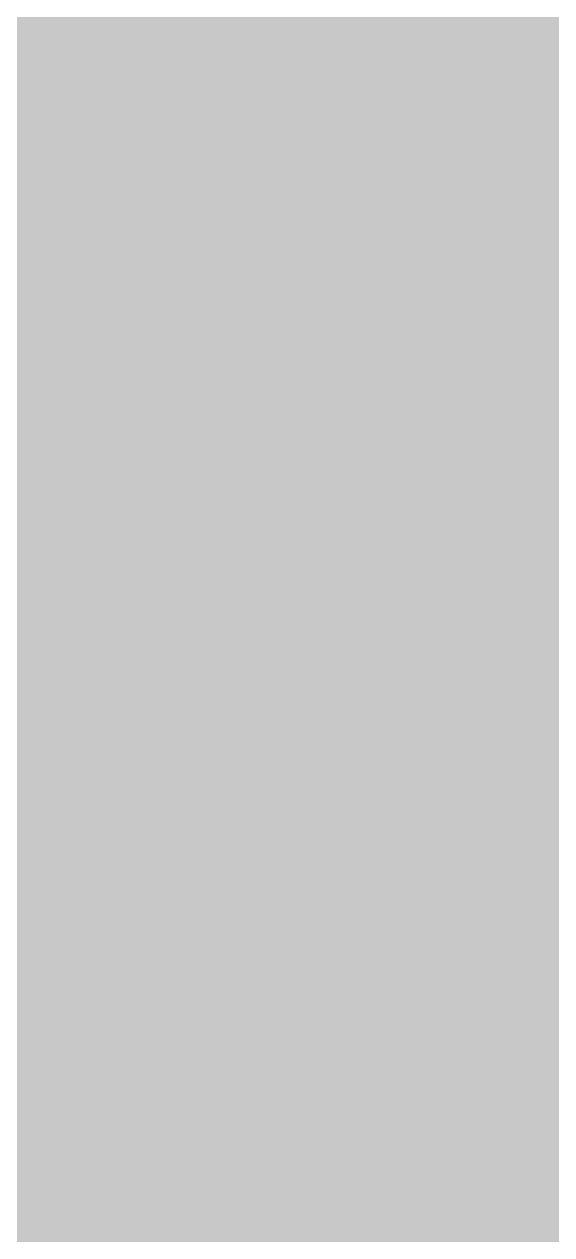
# Model space of a CAD drawing. Header units: millimetres. Extents: x -2 to 135, y -2 to 106.
# Drawn here: x 116.295 to 116.72, y 12.035 to 13.011 of the extents above; entities that cross this region are included whole.
import ezdxf

# ---------------------------------------------------------------- set-up
doc = ezdxf.new("R2010")
doc.units = ezdxf.units.MM
doc.header["$MEASUREMENT"] = 0
doc.layers.add('Bottom-Layer', color=7, linetype='Continuous', true_color=0x0000ff)
doc.layers.add('Top-Layer', color=7, linetype='Continuous', true_color=0xff0000)

msp = doc.modelspace()

# ---------------------------------------------------------------- hatches: boundary and pattern name
at = {"layer": 'Bottom-Layer'}
for points in [[(126.42373, 0.35814), (41.67627, 0.35814), (42.32022, 1.129), (42.80075, 2.01104), (43.09924, 2.9701), (43.20413, 3.96905), (43.11137, 4.9692), (42.82453, 5.93181), (42.35474, 6.81961), (41.72018, 7.59822), (40.94544, 8.23749), (40.0605, 8.71266), (39.09964, 9.00533), (38.10008, 9.10416), (37.10051, 9.00533), (36.13965, 8.71266), (35.25472, 8.23749), (34.47997, 7.59822), (33.84541, 6.81961), (33.37562, 5.93181), (33.08879, 4.9692), (32.99602, 3.96905), (33.10091, 2.9701), (33.3994, 2.01104), (33.87993, 1.129), (34.52388, 0.35814), (0.35814, 0.35814), (0.35814, 99.54206), (34.52388, 99.54206), (33.87993, 98.7712), (33.3994, 97.88916), (33.10091, 96.9301), (32.99602, 95.93115), (33.08879, 94.93101), (33.37562, 93.96839), (33.84541, 93.08059), (34.47997, 92.30198), (35.25472, 91.66271), (36.13965, 91.18754), (37.10051, 90.89487), (38.10008, 90.79604), (39.09964, 90.89487), (40.0605, 91.18754), (40.94544, 91.66271), (41.72018, 92.30198), (42.35474, 93.08059), (42.82453, 93.96839), (43.11137, 94.93101), (43.20413, 95.93115), (43.09924, 96.9301), (42.80075, 97.88916), (42.32022, 98.7712), (41.67627, 99.54206), (126.42407, 99.54206), (125.77903, 98.7696), (125.29808, 97.8856), (124.99993, 96.92441), (124.89616, 95.92341), (124.99082, 94.92151), (125.28021, 93.95765), (125.75309, 93.06931), (126.39108, 92.29101), (127.16938, 91.65302), (128.05772, 91.18014), (129.02158, 90.89075), (130.02348, 90.7961), (131.02448, 90.89986), (131.98567, 91.19801), (132.86967, 91.67896), (133.64213, 92.324), (133.64213, 7.57586), (132.8697, 8.22091), (131.98572, 8.70188), (131.02456, 9.00005), (130.02358, 9.10385), (129.02169, 9.00923), (128.05783, 8.71988), (127.16948, 8.24705), (126.39117, 7.6091), (125.75315, 6.83085), (125.28023, 5.94255), (124.99079, 4.97872), (124.89608, 3.97684), (124.99978, 2.97584), (125.29787, 2.01465), (125.77875, 1.13063)], [(116.51952, 10.65696), (116.85355, 10.74802), (117.09514, 10.99602), (117.17743, 11.33232), (117.07766, 11.66385), (117.07766, 14.02639), (117.17743, 14.35792), (117.09514, 14.69422), (116.85355, 14.94222), (116.51952, 15.03328), (116.18549, 14.94222), (115.9439, 14.69422), (115.8616, 14.35792), (115.96138, 14.02639), (115.96138, 11.66385), (115.8616, 11.33232), (115.9439, 10.99602), (116.18549, 10.74802)]]:
    msp.add_hatch(color=256, dxfattribs=at).paths.add_polyline_path(points)
at = {"layer": 'Top-Layer'}
msp.add_hatch(color=256, dxfattribs=at).paths.add_polyline_path([(126.42373, 0.35814), (41.67627, 0.35814), (42.32022, 1.129), (42.80075, 2.01104), (43.09924, 2.9701), (43.20413, 3.96905), (43.11137, 4.9692), (42.82453, 5.93181), (42.35474, 6.81961), (41.72018, 7.59822), (40.94544, 8.23749), (40.0605, 8.71266), (39.09964, 9.00533), (38.10008, 9.10416), (37.10051, 9.00533), (36.13965, 8.71266), (35.25472, 8.23749), (34.47997, 7.59822), (33.84541, 6.81961), (33.37562, 5.93181), (33.08879, 4.9692), (32.99602, 3.96905), (33.10091, 2.9701), (33.3994, 2.01104), (33.87993, 1.129), (34.52388, 0.35814), (0.35814, 0.35814), (0.35814, 99.54206), (34.52388, 99.54206), (33.87993, 98.7712), (33.3994, 97.88916), (33.10091, 96.9301), (32.99602, 95.93115), (33.08879, 94.93101), (33.37562, 93.96839), (33.84541, 93.08059), (34.47997, 92.30198), (35.25472, 91.66271), (36.13965, 91.18754), (37.10051, 90.89487), (38.10008, 90.79604), (39.09964, 90.89487), (40.0605, 91.18754), (40.94544, 91.66271), (41.72018, 92.30198), (42.35474, 93.08059), (42.82453, 93.96839), (43.11137, 94.93101), (43.20413, 95.93115), (43.09924, 96.9301), (42.80075, 97.88916), (42.32022, 98.7712), (41.67627, 99.54206), (126.42407, 99.54206), (125.77903, 98.7696), (125.29808, 97.8856), (124.99993, 96.92441), (124.89616, 95.92341), (124.99082, 94.92151), (125.28021, 93.95765), (125.75309, 93.06931), (126.39108, 92.29101), (127.16938, 91.65302), (128.05772, 91.18014), (129.02158, 90.89075), (130.02348, 90.7961), (131.02448, 90.89986), (131.98567, 91.19801), (132.86967, 91.67896), (133.64213, 92.324), (133.64213, 7.57586), (132.8697, 8.22091), (131.98572, 8.70188), (131.02456, 9.00005), (130.02358, 9.10385), (129.02169, 9.00923), (128.05783, 8.71988), (127.16948, 8.24705), (126.39117, 7.6091), (125.75315, 6.83085), (125.28023, 5.94255), (124.99079, 4.97872), (124.89608, 3.97684), (124.99978, 2.97584), (125.29787, 2.01465), (125.77875, 1.13063)])

# ---------------------------------------------------------------- linework, layer by layer
at = {"layer": 'Bottom-Layer', "const_width": 0.4}
msp.add_lwpolyline([(116.51952, 14.37514), (116.51952, 11.3151)], dxfattribs=at)

doc.saveas('drawing.dxf')
